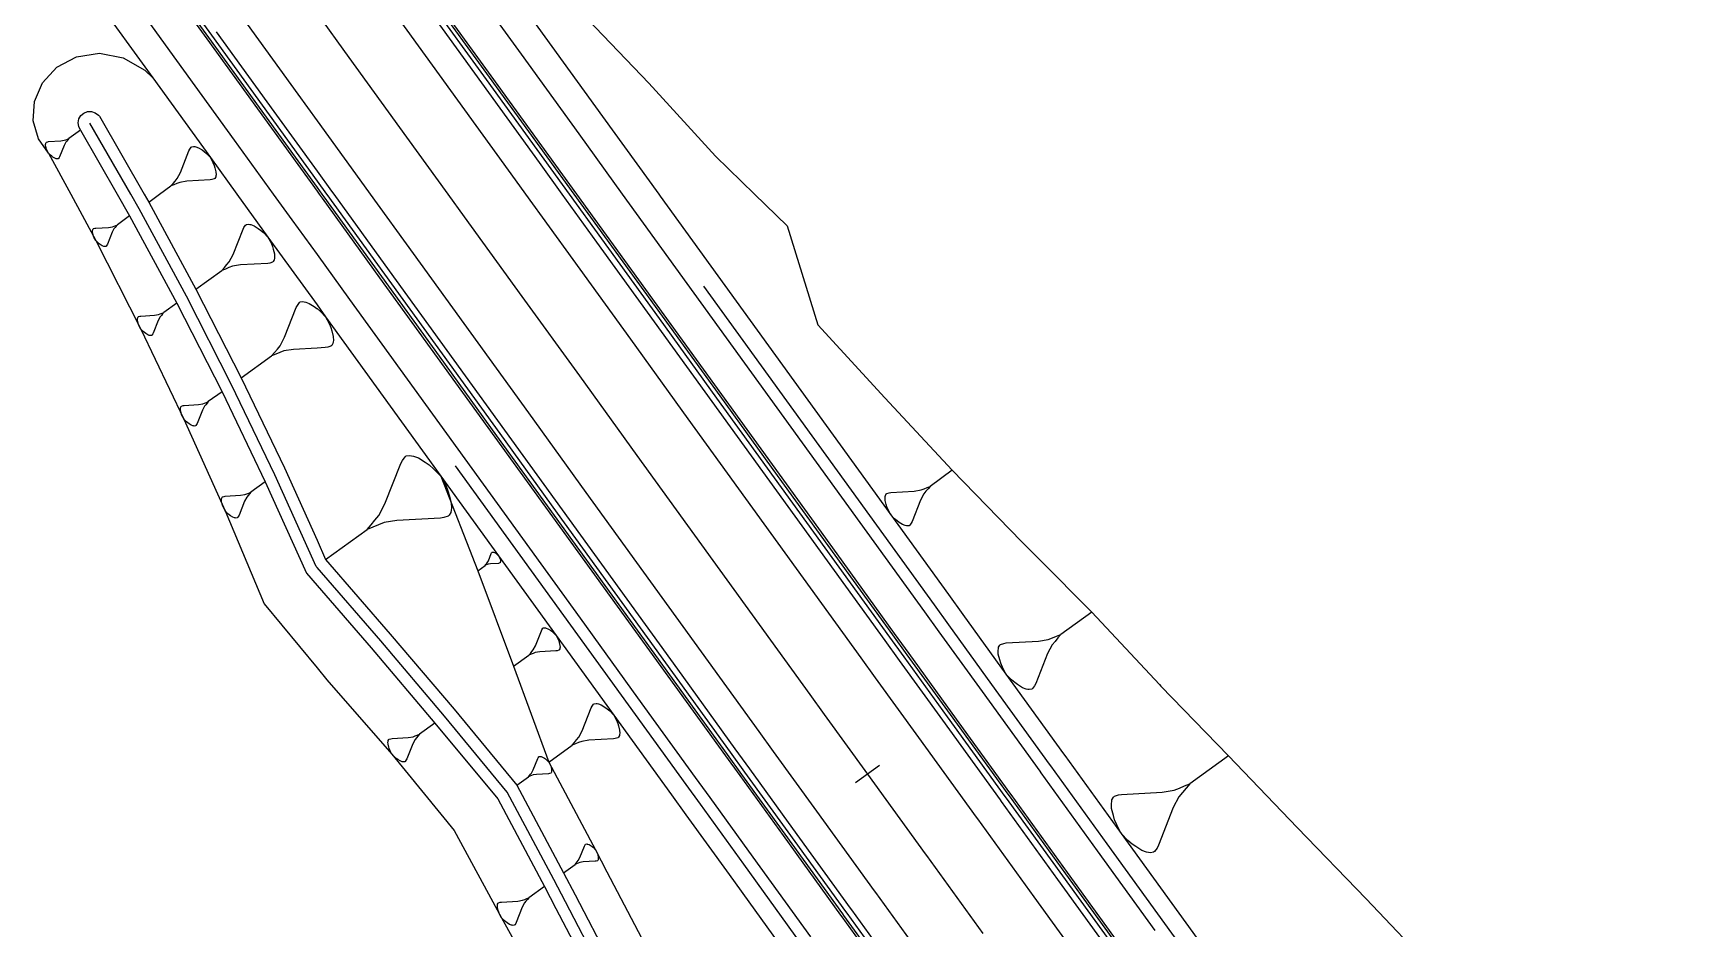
# Model space of a CAD drawing. Extents: x 386702 to 386902, y 803476 to 803737.
# Drawn here: x 386785.6 to 386870.2, y 803562.6 to 803608.2 of the extents above; entities that cross this region are included whole.
import ezdxf

# ---------------------------------------------------------------- set-up
doc = ezdxf.new("R2010")
doc.units = 0
doc.layers.get('0').update_dxf_attribs({"linetype": 'CONTINUOUS'})

msp = doc.modelspace()

# ---------------------------------------------------------------- linework, layer by layer
at = {"color": 7}
for p, q in [((386790.5261, 803600), (386788.4564, 803603.608)), ((386788.9426, 803603.9596), (386791.214, 803600)), ((386786.2008, 803602.5365), (386786.2054, 803602.5653)), ((386786.2036, 803602.4622), (386786.2008, 803602.5365)), ((386786.2054, 803602.5653), (386786.21, 803602.5941)), ((386786.21, 803602.5941), (386786.2314, 803602.635)), ((386786.2314, 803602.635), (386786.2481, 803602.6471)), ((386786.2481, 803602.6471), (386786.3103, 803602.6666)), ((386786.3103, 803602.6666), (386786.3558, 803602.6741)), ((386786.3558, 803602.6741), (386786.9668, 803602.7088)), ((386786.9668, 803602.7088), (386787.1488, 803602.7386)), ((386787.2213, 803602.6384), (386787.136, 803602.4749)), ((386787.1488, 803602.7386), (386787.2277, 803602.7703)), ((386787.276, 803602.7034), (386787.2213, 803602.6384)), ((386787.2277, 803602.7703), (386787.3066, 803602.8019)), ((386787.3308, 803602.7685), (386787.276, 803602.7034)), ((386787.3066, 803602.8019), (386787.3855, 803602.8335)), ((386787.3855, 803602.8335), (386787.3308, 803602.7685)), ((386787.9703, 803603.2564), (386787.3855, 803602.8335)), ((386786.2306, 803602.3545), (386786.2036, 803602.4622)), ((386786.2502, 803602.2923), (386786.2306, 803602.3545)), ((386786.2818, 803602.2134), (386786.2502, 803602.2923)), ((386786.3497, 803602.0844), (386786.2818, 803602.2134)), ((386786.3497, 803602.0844), (386787.4755, 803600)), ((386786.451, 803601.9795), (386786.3497, 803602.0844)), ((386786.516, 803601.9248), (386786.451, 803601.9795)), ((386786.569, 803601.8867), (386786.516, 803601.9248)), ((386786.6628, 803601.8274), (386786.569, 803601.8867)), ((386786.7324, 803601.8014), (386786.6628, 803601.8274)), ((386786.7612, 803601.7968), (386786.7324, 803601.8014)), ((386786.79, 803601.7922), (386786.7612, 803601.7968)), ((386786.8355, 803601.7996), (386786.79, 803601.7922)), ((386786.8522, 803601.8117), (386786.8355, 803601.7996)), ((386786.8903, 803601.8647), (386786.8522, 803601.8117)), ((386786.9116, 803601.9055), (386786.8903, 803601.8647)), ((386787.136, 803602.4749), (386786.9116, 803601.9055)), ((386793.0575, 803601.1094), (386793.4913, 803602.2104)), ((386793.4913, 803602.2104), (386793.5326, 803602.2894)), ((386793.5326, 803602.2894), (386793.6061, 803602.3918)), ((386793.6061, 803602.3918), (386793.6384, 803602.4151)), ((386793.6384, 803602.4151), (386793.7264, 803602.4296)), ((386793.7264, 803602.4296), (386793.7821, 803602.4206)), ((386793.7821, 803602.4206), (386793.8377, 803602.4117)), ((386793.8377, 803602.4117), (386793.9724, 803602.3615)), ((386793.9724, 803602.3615), (386794.1538, 803602.2467)), ((386794.1538, 803602.2467), (386794.2562, 803602.1732)), ((386794.2562, 803602.1732), (386794.382, 803602.0673)), ((386794.382, 803602.0673), (386794.5778, 803601.8645)), ((386794.5778, 803601.8645), (386794.7091, 803601.6151)), ((386792.8926, 803600.7933), (386793.0575, 803601.1094)), ((386794.7091, 803601.6151), (386794.7702, 803601.4625)), ((386794.7702, 803601.4625), (386794.808, 803601.3422)), ((386794.8478, 803600.879), (386794.8065, 803600.8)), ((386794.808, 803601.3422), (386794.8602, 803601.134)), ((386794.8567, 803600.9347), (386794.8478, 803600.879)), ((386794.8657, 803600.9903), (386794.8567, 803600.9347)), ((386794.8602, 803601.134), (386794.8657, 803600.9903)), ((386791.4444, 803599.5984), (386791.9997, 803600)), ((386791.9997, 803600), (386792.575, 803600.4161)), ((386792.575, 803600.4161), (386792.6809, 803600.5418)), ((386792.7276, 803600.4772), (386792.575, 803600.4161)), ((386792.6809, 803600.5418), (386792.7867, 803600.6676)), ((386792.8802, 803600.5384), (386792.7276, 803600.4772)), ((386792.7867, 803600.6676), (386792.8926, 803600.7933)), ((386793.0327, 803600.5995), (386792.8802, 803600.5384)), ((386793.3846, 803600.6572), (386793.0327, 803600.5995)), ((386794.566, 803600.7244), (386793.3846, 803600.6572)), ((386794.654, 803600.7388), (386794.566, 803600.7244)), ((386794.7742, 803600.7766), (386794.654, 803600.7388)), ((386794.8065, 803600.8), (386794.7742, 803600.7766)), ((386800, 803600.3397), (386800.2457, 803600)), ((386800, 803600.152), (386800.1099, 803600)), ((386788.6381, 803598.2463), (386788.7044, 803598.2671)), ((386788.7044, 803598.2671), (386788.7528, 803598.275)), ((386788.7528, 803598.275), (386789.4035, 803598.312)), ((386789.4035, 803598.312), (386789.5973, 803598.3438)), ((386789.5973, 803598.3438), (386789.6813, 803598.3775)), ((386789.7328, 803598.3063), (386789.6745, 803598.2371)), ((386789.6813, 803598.3775), (386789.7653, 803598.4111)), ((386789.7911, 803598.3756), (386789.7328, 803598.3063)), ((386789.7653, 803598.4111), (386789.8494, 803598.4448)), ((386789.8494, 803598.4448), (386789.7911, 803598.3756)), ((386790.472, 803598.8952), (386789.8494, 803598.4448)), ((386796.2378, 803598.2173), (386796.286, 803598.3097)), ((386796.286, 803598.3097), (386796.372, 803598.4294)), ((386796.372, 803598.4294), (386796.4097, 803598.4567)), ((386796.4097, 803598.4567), (386796.5126, 803598.4736)), ((386796.5126, 803598.4736), (386796.5777, 803598.4631)), ((386796.5777, 803598.4631), (386796.6427, 803598.4527)), ((386796.6427, 803598.4527), (386796.8002, 803598.394)), ((386796.8002, 803598.394), (386797.0123, 803598.2598)), ((386788.5878, 803598.1286), (386788.5927, 803598.1592)), ((386788.5908, 803598.0495), (386788.5878, 803598.1286)), ((386788.6196, 803597.9348), (386788.5908, 803598.0495)), ((386788.5927, 803598.1592), (386788.5976, 803598.1899)), ((386788.5976, 803598.1899), (386788.6203, 803598.2334)), ((386788.6404, 803597.8685), (386788.6196, 803597.9348)), ((386788.6203, 803598.2334), (386788.6381, 803598.2463)), ((386788.674, 803597.7845), (386788.6404, 803597.8685)), ((386788.7463, 803597.6471), (386788.674, 803597.7845)), ((386788.8542, 803597.5354), (386788.7463, 803597.6471)), ((386788.9234, 803597.4771), (386788.8542, 803597.5354)), ((386788.9798, 803597.4366), (386788.9234, 803597.4771)), ((386789.0797, 803597.3734), (386788.9798, 803597.4366)), ((386789.3447, 803597.4566), (386789.322, 803597.4131)), ((386789.5836, 803598.063), (386789.3447, 803597.4566)), ((386789.6745, 803598.2371), (386789.5836, 803598.063)), ((386795.7307, 803596.9303), (386796.2378, 803598.2173)), ((386797.0123, 803598.2598), (386797.132, 803598.1738)), ((386797.132, 803598.1738), (386797.279, 803598.0501)), ((386797.279, 803598.0501), (386797.5079, 803597.8131)), ((386797.5079, 803597.8131), (386797.6613, 803597.5214)), ((386797.6613, 803597.5214), (386797.7328, 803597.343)), ((386789.1539, 803597.3458), (386789.0797, 803597.3734)), ((386789.1846, 803597.3408), (386789.1539, 803597.3458)), ((386789.2152, 803597.3359), (386789.1846, 803597.3408)), ((386789.2637, 803597.3439), (386789.2152, 803597.3359)), ((386789.2815, 803597.3567), (386789.2637, 803597.3439)), ((386789.322, 803597.4131), (386789.2815, 803597.3567)), ((386795.5378, 803596.5608), (386795.7307, 803596.9303)), ((386797.7328, 803597.343), (386797.777, 803597.2024)), ((386797.8235, 803596.6609), (386797.7753, 803596.5685)), ((386797.777, 803597.2024), (386797.838, 803596.959)), ((386797.834, 803596.726), (386797.8235, 803596.6609)), ((386797.8444, 803596.7911), (386797.834, 803596.726)), ((386797.838, 803596.959), (386797.8444, 803596.7911)), ((386793.8449, 803595.1639), (386795.1666, 803596.1198)), ((386795.1666, 803596.1198), (386795.2903, 803596.2668)), ((386795.345, 803596.1912), (386795.1666, 803596.1198)), ((386795.2903, 803596.2668), (386795.4141, 803596.4138)), ((386795.5233, 803596.2627), (386795.345, 803596.1912)), ((386795.4141, 803596.4138), (386795.5378, 803596.5608)), ((386795.7017, 803596.3342), (386795.5233, 803596.2627)), ((386796.113, 803596.4016), (386795.7017, 803596.3342)), ((386797.4941, 803596.4802), (386796.113, 803596.4016)), ((386797.5969, 803596.4971), (386797.4941, 803596.4802)), ((386797.7375, 803596.5412), (386797.5969, 803596.4971)), ((386797.7753, 803596.5685), (386797.7375, 803596.5412)), ((386792.8725, 803594.4606), (386792.2119, 803593.9829)), ((386798.3547, 803592.7268), (386798.9491, 803594.2355)), ((386798.9491, 803594.2355), (386799.0056, 803594.3438)), ((386799.0056, 803594.3438), (386799.1064, 803594.4841)), ((386799.1064, 803594.4841), (386799.1507, 803594.5161)), ((386799.1507, 803594.5161), (386799.2713, 803594.5359)), ((386799.2713, 803594.5359), (386799.3475, 803594.5236)), ((386799.3475, 803594.5236), (386799.4238, 803594.5114)), ((386799.4238, 803594.5114), (386799.6084, 803594.4426)), ((386799.6084, 803594.4426), (386799.857, 803594.2853)), ((386799.857, 803594.2853), (386799.9973, 803594.1845)), ((386799.9973, 803594.1845), (386800, 803594.1822)), ((386800, 803594.1822), (386800.1697, 803594.0394)), ((386800.1697, 803594.0394), (386800.438, 803593.7616)), ((386790.8735, 803593.6473), (386790.8787, 803593.6799)), ((386790.8767, 803593.5634), (386790.8735, 803593.6473)), ((386790.9072, 803593.4417), (386790.8767, 803593.5634)), ((386790.8787, 803593.6799), (386790.8839, 803593.7124)), ((386790.8839, 803593.7124), (386790.908, 803593.7586)), ((386790.9293, 803593.3715), (386790.9072, 803593.4417)), ((386790.908, 803593.7586), (386790.9269, 803593.7722)), ((386790.9269, 803593.7722), (386790.9972, 803593.7943)), ((386790.965, 803593.2823), (386790.9293, 803593.3715)), ((386791.0417, 803593.1366), (386790.965, 803593.2823)), ((386790.9972, 803593.7943), (386791.0486, 803593.8027)), ((386791.0486, 803593.8027), (386791.7389, 803593.842)), ((386791.93, 803593.5777), (386791.6765, 803592.9345)), ((386791.7389, 803593.842), (386791.9445, 803593.8757)), ((386792.0264, 803593.7625), (386791.93, 803593.5777)), ((386791.9445, 803593.8757), (386792.0336, 803593.9114)), ((386792.0882, 803593.8359), (386792.0264, 803593.7625)), ((386792.0336, 803593.9114), (386792.1228, 803593.9472)), ((386792.1501, 803593.9094), (386792.0882, 803593.8359)), ((386792.1228, 803593.9472), (386792.2119, 803593.9829)), ((386792.2119, 803593.9829), (386792.1501, 803593.9094)), ((386800.438, 803593.7616), (386800.6179, 803593.4197)), ((386800.6179, 803593.4197), (386800.7017, 803593.2106)), ((386800.7017, 803593.2106), (386800.7534, 803593.0458)), ((386791.1561, 803593.0181), (386791.0417, 803593.1366)), ((386791.2296, 803592.9562), (386791.1561, 803593.0181)), ((386791.2894, 803592.9133), (386791.2296, 803592.9562)), ((386791.3954, 803592.8462), (386791.2894, 803592.9133)), ((386791.4741, 803592.8169), (386791.3954, 803592.8462)), ((386791.5066, 803592.8116), (386791.4741, 803592.8169)), ((386791.5392, 803592.8064), (386791.5066, 803592.8116)), ((386791.5906, 803592.8148), (386791.5392, 803592.8064)), ((386791.6094, 803592.8285), (386791.5906, 803592.8148)), ((386791.6524, 803592.8883), (386791.6094, 803592.8285)), ((386791.6765, 803592.9345), (386791.6524, 803592.8883)), ((386798.1286, 803592.2936), (386798.3547, 803592.7268)), ((386800.808, 803592.411), (386800.7515, 803592.3027)), ((386800.7534, 803593.0458), (386800.825, 803592.7604)), ((386800.8202, 803592.4873), (386800.808, 803592.411)), ((386800.8325, 803592.5636), (386800.8202, 803592.4873)), ((386800.825, 803592.7604), (386800.8325, 803592.5636)), ((386796.1441, 803590.6561), (386797.6934, 803591.7766)), ((386797.6934, 803591.7766), (386797.8385, 803591.949)), ((386797.9025, 803591.8604), (386797.6934, 803591.7766)), ((386797.8385, 803591.949), (386797.9835, 803592.1213)), ((386798.1116, 803591.9442), (386797.9025, 803591.8604)), ((386797.9835, 803592.1213), (386798.1286, 803592.2936)), ((386798.3207, 803592.028), (386798.1116, 803591.9442)), ((386798.8029, 803592.1071), (386798.3207, 803592.028)), ((386800, 803592.1752), (386798.8029, 803592.1071)), ((386800.4218, 803592.1992), (386800, 803592.1752)), ((386800.5424, 803592.2189), (386800.4218, 803592.1992)), ((386800.7072, 803592.2707), (386800.5424, 803592.2189)), ((386800.7515, 803592.3027), (386800.7072, 803592.2707)), ((386795.1717, 803589.9529), (386794.4732, 803589.4477)), ((386793.0579, 803589.0929), (386793.0634, 803589.1273)), ((386793.0613, 803589.0041), (386793.0579, 803589.0929)), ((386793.0935, 803588.8755), (386793.0613, 803589.0041)), ((386793.0634, 803589.1273), (386793.0689, 803589.1617)), ((386793.0689, 803589.1617), (386793.0944, 803589.2105)), ((386793.0944, 803589.2105), (386793.1144, 803589.2249)), ((386793.1144, 803589.2249), (386793.1887, 803589.2483)), ((386793.1887, 803589.2483), (386793.2431, 803589.2572)), ((386793.2431, 803589.2572), (386793.973, 803589.2987)), ((386794.175, 803589.0193), (386793.907, 803588.3391)), ((386793.973, 803589.2987), (386794.1904, 803589.3343)), ((386794.277, 803589.2146), (386794.175, 803589.0193)), ((386794.1904, 803589.3343), (386794.2846, 803589.3721)), ((386794.3424, 803589.2923), (386794.277, 803589.2146)), ((386794.2846, 803589.3721), (386794.3789, 803589.4099)), ((386794.4078, 803589.37), (386794.3424, 803589.2923)), ((386794.3789, 803589.4099), (386794.4732, 803589.4477)), ((386794.4732, 803589.4477), (386794.4078, 803589.37)), ((386793.1169, 803588.8012), (386793.0935, 803588.8755)), ((386793.1547, 803588.7069), (386793.1169, 803588.8012)), ((386793.2357, 803588.5528), (386793.1547, 803588.7069)), ((386793.3567, 803588.4275), (386793.2357, 803588.5528)), ((386793.4344, 803588.3621), (386793.3567, 803588.4275)), ((386793.4977, 803588.3166), (386793.4344, 803588.3621)), ((386793.6098, 803588.2457), (386793.4977, 803588.3166)), ((386793.693, 803588.2147), (386793.6098, 803588.2457)), ((386793.7274, 803588.2092), (386793.693, 803588.2147)), ((386793.7618, 803588.2037), (386793.7274, 803588.2092)), ((386793.8161, 803588.2126), (386793.7618, 803588.2037)), ((386793.8361, 803588.227), (386793.8161, 803588.2126)), ((386793.8815, 803588.2903), (386793.8361, 803588.227)), ((386793.907, 803588.3391), (386793.8815, 803588.2903)), ((386804.2664, 803586.3053), (386804.3436, 803586.4531)), ((386804.3436, 803586.4531), (386804.4811, 803586.6446)), ((386804.4811, 803586.6446), (386804.5415, 803586.6883)), ((386804.5415, 803586.6883), (386804.706, 803586.7152)), ((386804.706, 803586.7152), (386804.8101, 803586.6985)), ((386804.8101, 803586.6985), (386804.9142, 803586.6818)), ((386804.9142, 803586.6818), (386805.1661, 803586.5879)), ((386805.1661, 803586.5879), (386805.5054, 803586.3733)), ((386803.4552, 803584.2465), (386804.2664, 803586.3053)), ((386805.5054, 803586.3733), (386805.6968, 803586.2357)), ((386805.6968, 803586.2357), (386805.932, 803586.0378)), ((386805.932, 803586.0378), (386806.2982, 803585.6586)), ((386806.2982, 803585.6586), (386806.5436, 803585.1921)), ((386832.3035, 803585.9543), (386831.1734, 803585.137)), ((386796.335, 803584.7197), (386796.4344, 803584.7596)), ((386796.4344, 803584.7596), (386796.5338, 803584.7994)), ((386796.5642, 803584.7573), (386796.4952, 803584.6754)), ((386796.5338, 803584.7994), (386796.6331, 803584.8392)), ((386796.6331, 803584.8392), (386796.5642, 803584.7573)), ((386797.3696, 803585.3719), (386796.6331, 803584.8392)), ((386806.5436, 803585.1921), (386806.658, 803584.9067)), ((386806.658, 803584.9067), (386806.7286, 803584.6818)), ((386828.9016, 803584.6743), (386828.9429, 803584.7533)), ((386828.9429, 803584.7533), (386828.9752, 803584.7766)), ((386828.9752, 803584.7766), (386829.0954, 803584.8144)), ((386829.0954, 803584.8144), (386829.1833, 803584.8288)), ((386829.1833, 803584.8288), (386830.3642, 803584.896)), ((386830.3642, 803584.896), (386830.7159, 803584.9537)), ((386830.856, 803584.7599), (386830.6911, 803584.444)), ((386830.7159, 803584.9537), (386830.8684, 803585.0148)), ((386830.9618, 803584.8856), (386830.856, 803584.7599)), ((386830.8684, 803585.0148), (386831.0209, 803585.0759)), ((386831.0676, 803585.0113), (386830.9618, 803584.8856)), ((386831.0209, 803585.0759), (386831.1734, 803585.137)), ((386831.1734, 803585.137), (386831.0676, 803585.0113)), ((386795.141, 803584.4652), (386795.1469, 803584.5014)), ((386795.1446, 803584.3716), (386795.141, 803584.4652)), ((386795.1786, 803584.236), (386795.1446, 803584.3716)), ((386795.1469, 803584.5014), (386795.1527, 803584.5377)), ((386795.1527, 803584.5377), (386795.1795, 803584.5892)), ((386795.2032, 803584.1576), (386795.1786, 803584.236)), ((386795.1795, 803584.5892), (386795.2006, 803584.6044)), ((386795.2006, 803584.6044), (386795.2789, 803584.629)), ((386795.243, 803584.0582), (386795.2032, 803584.1576)), ((386795.3285, 803583.8957), (386795.243, 803584.0582)), ((386795.2789, 803584.629), (386795.3362, 803584.6384)), ((386795.4561, 803583.7636), (386795.3285, 803583.8957)), ((386795.3362, 803584.6384), (386796.1058, 803584.6822)), ((386796.3188, 803584.3876), (386796.0363, 803583.6705)), ((386796.1058, 803584.6822), (386796.335, 803584.7197)), ((386796.4263, 803584.5935), (386796.3188, 803584.3876)), ((386796.4952, 803584.6754), (386796.4263, 803584.5935)), ((386803.1467, 803583.6554), (386803.4552, 803584.2465)), ((386806.7286, 803584.6818), (386806.8263, 803584.2924)), ((386806.8198, 803583.9197), (386806.8031, 803583.8156)), ((386806.8365, 803584.0238), (386806.8198, 803583.9197)), ((386806.8263, 803584.2924), (386806.8365, 803584.0238)), ((386828.8838, 803584.563), (386828.8927, 803584.6187)), ((386828.8892, 803584.4194), (386828.8838, 803584.563)), ((386828.9414, 803584.2113), (386828.8892, 803584.4194)), ((386828.8927, 803584.6187), (386828.9016, 803584.6743)), ((386828.9792, 803584.0911), (386828.9414, 803584.2113)), ((386829.0403, 803583.9386), (386828.9792, 803584.0911)), ((386829.1715, 803583.6892), (386829.0403, 803583.9386)), ((386830.6911, 803584.444), (386830.2575, 803583.3435)), ((386795.538, 803583.6947), (386795.4561, 803583.7636)), ((386795.6047, 803583.6468), (386795.538, 803583.6947)), ((386795.7229, 803583.572), (386795.6047, 803583.6468)), ((386795.8106, 803583.5393), (386795.7229, 803583.572)), ((386795.8469, 803583.5335), (386795.8106, 803583.5393)), ((386795.8831, 803583.5277), (386795.8469, 803583.5335)), ((386795.9404, 803583.5371), (386795.8831, 803583.5277)), ((386795.9615, 803583.5523), (386795.9404, 803583.5371)), ((386796.0094, 803583.619), (386795.9615, 803583.5523)), ((386796.0363, 803583.6705), (386796.0094, 803583.619)), ((386802.5529, 803582.9499), (386802.7508, 803583.1851)), ((386802.8382, 803583.0643), (386802.5529, 803582.9499)), ((386802.7508, 803583.1851), (386802.9488, 803583.4202)), ((386803.1235, 803583.1786), (386802.8382, 803583.0643)), ((386802.9488, 803583.4202), (386803.1467, 803583.6554)), ((386803.4089, 803583.293), (386803.1235, 803583.1786)), ((386804.0669, 803583.4008), (386803.4089, 803583.293)), ((386806.2761, 803583.5265), (386804.0669, 803583.4008)), ((386806.4406, 803583.5535), (386806.2761, 803583.5265)), ((386806.6655, 803583.6241), (386806.4406, 803583.5535)), ((386806.7259, 803583.6678), (386806.6655, 803583.6241)), ((386806.8031, 803583.8156), (386806.7259, 803583.6678)), ((386829.3672, 803583.4865), (386829.1715, 803583.6892)), ((386829.4929, 803583.3807), (386829.3672, 803583.4865)), ((386829.5953, 803583.3072), (386829.4929, 803583.3807)), ((386829.7766, 803583.1925), (386829.5953, 803583.3072)), ((386829.9113, 803583.1423), (386829.7766, 803583.1925)), ((386829.9669, 803583.1334), (386829.9113, 803583.1423)), ((386830.0225, 803583.1244), (386829.9669, 803583.1334)), ((386830.1105, 803583.1388), (386830.0225, 803583.1244)), ((386830.1428, 803583.1622), (386830.1105, 803583.1388)), ((386830.2163, 803583.2645), (386830.1428, 803583.1622)), ((386830.2575, 803583.3435), (386830.2163, 803583.2645)), ((386800.4386, 803581.4208), (386802.5529, 803582.9499)), ((386808.6599, 803581.2458), (386808.7156, 803581.3524)), ((386808.7156, 803581.3524), (386808.8619, 803581.7238)), ((386808.8619, 803581.7238), (386808.8758, 803581.7504)), ((386808.8758, 803581.7504), (386808.9006, 803581.785)), ((386808.9006, 803581.785), (386808.9115, 803581.7928)), ((386808.9115, 803581.7928), (386808.9412, 803581.7977)), ((386808.9412, 803581.7977), (386808.9599, 803581.7947)), ((386808.9599, 803581.7947), (386808.9787, 803581.7917)), ((386808.9787, 803581.7917), (386809.0241, 803581.7747)), ((386809.0241, 803581.7747), (386809.0853, 803581.736)), ((386809.0853, 803581.736), (386809.1199, 803581.7112)), ((386809.1199, 803581.7112), (386809.1623, 803581.6755)), ((386809.1623, 803581.6755), (386809.2283, 803581.6071)), ((386809.2283, 803581.6071), (386809.2726, 803581.523)), ((386809.2726, 803581.523), (386809.2932, 803581.4715)), ((386809.2932, 803581.4715), (386809.306, 803581.4309)), ((386809.306, 803581.4309), (386809.3236, 803581.3607)), ((386809.3236, 803581.3607), (386809.3254, 803581.3123)), ((386808.1715, 803580.8428), (386808.5528, 803581.1186)), ((386808.5528, 803581.1186), (386808.5885, 803581.161)), ((386808.6043, 803581.1392), (386808.5528, 803581.1186)), ((386808.5885, 803581.161), (386808.6242, 803581.2034)), ((386808.6557, 803581.1598), (386808.6043, 803581.1392)), ((386808.6242, 803581.2034), (386808.6599, 803581.2458)), ((386808.7072, 803581.1804), (386808.6557, 803581.1598)), ((386808.8259, 803581.1999), (386808.7072, 803581.1804)), ((386809.2243, 803581.2226), (386808.8259, 803581.1999)), ((386809.254, 803581.2274), (386809.2243, 803581.2226)), ((386809.2946, 803581.2402), (386809.254, 803581.2274)), ((386809.3055, 803581.2481), (386809.2946, 803581.2402)), ((386809.3194, 803581.2747), (386809.3055, 803581.2481)), ((386809.3224, 803581.2935), (386809.3194, 803581.2747)), ((386809.3254, 803581.3123), (386809.3224, 803581.2935)), ((386839.3944, 803578.7414), (386837.8202, 803577.6029)), ((386811.111, 803577.0354), (386811.4099, 803577.7939)), ((386811.4099, 803577.7939), (386811.4383, 803577.8483)), ((386811.4383, 803577.8483), (386811.489, 803577.9189)), ((386811.489, 803577.9189), (386811.5112, 803577.935)), ((386811.5112, 803577.935), (386811.5718, 803577.9449)), ((386811.5718, 803577.9449), (386811.6102, 803577.9388)), ((386811.6102, 803577.9388), (386811.6485, 803577.9326)), ((386811.6485, 803577.9326), (386811.7413, 803577.898)), ((386811.7413, 803577.898), (386811.8663, 803577.8189)), ((386811.8663, 803577.8189), (386811.9369, 803577.7683)), ((386811.9369, 803577.7683), (386812.0235, 803577.6953)), ((386812.0235, 803577.6953), (386812.1584, 803577.5556)), ((386812.1584, 803577.5556), (386812.2488, 803577.3838)), ((386812.2488, 803577.3838), (386812.291, 803577.2786)), ((386812.291, 803577.2786), (386812.317, 803577.1958)), ((386812.317, 803577.1958), (386812.353, 803577.0523)), ((386834.7582, 803577.101), (386834.9257, 803577.1536)), ((386834.9257, 803577.1536), (386835.0481, 803577.1737)), ((386835.0481, 803577.1737), (386836.693, 803577.2672)), ((386836.693, 803577.2672), (386837.1829, 803577.3475)), ((386837.1829, 803577.3475), (386837.3953, 803577.4327)), ((386837.5255, 803577.2528), (386837.3781, 803577.0777)), ((386837.3953, 803577.4327), (386837.6078, 803577.5178)), ((386837.6728, 803577.4279), (386837.5255, 803577.2528)), ((386837.6078, 803577.5178), (386837.8202, 803577.6029)), ((386837.8202, 803577.6029), (386837.6728, 803577.4279)), ((386809.9996, 803575.9944), (386810.7786, 803576.5577)), ((386810.7786, 803576.5577), (386810.8515, 803576.6444)), ((386810.8837, 803576.5998), (386810.7786, 803576.5577)), ((386810.8515, 803576.6444), (386810.9244, 803576.731)), ((386810.9888, 803576.642), (386810.8837, 803576.5998)), ((386810.9244, 803576.731), (386810.9974, 803576.8176)), ((386811.0939, 803576.6841), (386810.9888, 803576.642)), ((386810.9974, 803576.8176), (386811.111, 803577.0354)), ((386811.3364, 803576.7238), (386811.0939, 803576.6841)), ((386812.1503, 803576.7701), (386811.3364, 803576.7238)), ((386812.2109, 803576.7801), (386812.1503, 803576.7701)), ((386812.2938, 803576.8061), (386812.2109, 803576.7801)), ((386812.316, 803576.8222), (386812.2938, 803576.8061)), ((386812.3444, 803576.8767), (386812.316, 803576.8222)), ((386812.3506, 803576.915), (386812.3444, 803576.8767)), ((386812.3567, 803576.9534), (386812.3506, 803576.915)), ((386812.353, 803577.0523), (386812.3567, 803576.9534)), ((386834.6309, 803576.8034), (386834.6434, 803576.8809)), ((386834.6385, 803576.6034), (386834.6309, 803576.8034)), ((386834.7112, 803576.3135), (386834.6385, 803576.6034)), ((386834.6434, 803576.8809), (386834.6558, 803576.9584)), ((386834.6558, 803576.9584), (386834.7132, 803577.0684)), ((386834.7638, 803576.146), (386834.7112, 803576.3135)), ((386834.7132, 803577.0684), (386834.7582, 803577.101)), ((386837.1484, 803576.6376), (386836.5444, 803575.1047)), ((386837.3781, 803577.0777), (386837.1484, 803576.6376)), ((386800, 803575.9061), (386800.5017, 803575.2959)), ((386834.849, 803575.9336), (386834.7638, 803576.146)), ((386835.0317, 803575.5862), (386834.849, 803575.9336)), ((386835.3044, 803575.3039), (386835.0317, 803575.5862)), ((386835.4794, 803575.1565), (386835.3044, 803575.3039)), ((386835.622, 803575.0541), (386835.4794, 803575.1565)), ((386835.8746, 803574.8943), (386835.622, 803575.0541)), ((386836.0621, 803574.8244), (386835.8746, 803574.8943)), ((386836.1396, 803574.812), (386836.0621, 803574.8244)), ((386836.2171, 803574.7995), (386836.1396, 803574.812)), ((386836.3396, 803574.8196), (386836.2171, 803574.7995)), ((386836.3846, 803574.8522), (386836.3396, 803574.8196)), ((386836.487, 803574.9947), (386836.3846, 803574.8522)), ((386836.5444, 803575.1047), (386836.487, 803574.9947)), ((386813.4844, 803572.7074), (386813.9421, 803573.8691)), ((386813.9421, 803573.8691), (386813.9856, 803573.9524)), ((386813.9856, 803573.9524), (386814.0632, 803574.0605)), ((386814.0632, 803574.0605), (386814.0973, 803574.0851)), ((386814.0973, 803574.0851), (386814.1901, 803574.1004)), ((386814.1901, 803574.1004), (386814.2489, 803574.0909)), ((386814.2489, 803574.0909), (386814.3076, 803574.0815)), ((386814.3076, 803574.0815), (386814.4497, 803574.0285)), ((386814.4497, 803574.0285), (386814.6412, 803573.9074)), ((386814.6412, 803573.9074), (386814.7492, 803573.8298)), ((386814.7492, 803573.8298), (386814.8819, 803573.7181)), ((386805.9941, 803573.0975), (386805.2056, 803572.5272)), ((386814.8819, 803573.7181), (386815.0885, 803573.5042)), ((386815.0885, 803573.5042), (386815.227, 803573.2409)), ((386815.227, 803573.2409), (386815.2915, 803573.0799)), ((386815.2915, 803573.0799), (386815.3314, 803572.953)), ((386815.3314, 803572.953), (386815.3865, 803572.7333)), ((386803.6081, 803572.1268), (386803.6144, 803572.1656)), ((386803.6119, 803572.0266), (386803.6081, 803572.1268)), ((386803.6484, 803571.8814), (386803.6119, 803572.0266)), ((386803.6144, 803572.1656), (386803.6206, 803572.2044)), ((386803.6206, 803572.2044), (386803.6494, 803572.2595)), ((386803.6494, 803572.2595), (386803.6719, 803572.2758)), ((386803.6719, 803572.2758), (386803.7558, 803572.3022)), ((386803.7558, 803572.3022), (386803.8171, 803572.3122)), ((386803.8171, 803572.3122), (386804.641, 803572.3591)), ((386804.8691, 803572.0437), (386804.5666, 803571.2759)), ((386804.641, 803572.3591), (386804.8864, 803572.3993)), ((386804.9841, 803572.2641), (386804.8691, 803572.0437)), ((386804.8864, 803572.3993), (386804.9928, 803572.442)), ((386805.058, 803572.3518), (386804.9841, 803572.2641)), ((386804.9928, 803572.442), (386805.0992, 803572.4846)), ((386805.1318, 803572.4395), (386805.058, 803572.3518)), ((386805.0992, 803572.4846), (386805.2056, 803572.5272)), ((386805.2056, 803572.5272), (386805.1318, 803572.4395)), ((386812.9752, 803571.9758), (386813.0869, 803572.1085)), ((386813.1362, 803572.0403), (386812.9752, 803571.9758)), ((386813.0869, 803572.1085), (386813.1986, 803572.2412)), ((386813.2972, 803572.1048), (386813.1362, 803572.0403)), ((386813.1986, 803572.2412), (386813.3103, 803572.3739)), ((386813.4582, 803572.1694), (386813.2972, 803572.1048)), ((386813.3103, 803572.3739), (386813.4844, 803572.7074)), ((386813.8295, 803572.2302), (386813.4582, 803572.1694)), ((386815.0761, 803572.3011), (386813.8295, 803572.2302)), ((386815.1689, 803572.3163), (386815.0761, 803572.3011)), ((386815.2958, 803572.3562), (386815.1689, 803572.3163)), ((386815.3299, 803572.3809), (386815.2958, 803572.3562)), ((386815.3734, 803572.4643), (386815.3299, 803572.3809)), ((386815.3828, 803572.523), (386815.3734, 803572.4643)), ((386815.3923, 803572.5817), (386815.3828, 803572.523)), ((386815.3865, 803572.7333), (386815.3923, 803572.5817)), ((386803.6747, 803571.7975), (386803.6484, 803571.8814)), ((386803.7173, 803571.6911), (386803.6747, 803571.7975)), ((386803.8089, 803571.5171), (386803.7173, 803571.6911)), ((386803.9454, 803571.3757), (386803.8089, 803571.5171)), ((386804.0331, 803571.3019), (386803.9454, 803571.3757)), ((386804.1045, 803571.2506), (386804.0331, 803571.3019)), ((386804.2311, 803571.1705), (386804.1045, 803571.2506)), ((386804.5378, 803571.2208), (386804.4865, 803571.1494)), ((386804.5666, 803571.2759), (386804.5378, 803571.2208)), ((386810.996, 803570.7225), (386811.2203, 803571.2919)), ((386811.2203, 803571.2919), (386811.2417, 803571.3327)), ((386811.2417, 803571.3327), (386811.2797, 803571.3857)), ((386811.2797, 803571.3857), (386811.2964, 803571.3978)), ((386811.2964, 803571.3978), (386811.3419, 803571.4052)), ((386811.3419, 803571.4052), (386811.3707, 803571.4006)), ((386811.3707, 803571.4006), (386811.3995, 803571.396)), ((386811.3995, 803571.396), (386811.4691, 803571.37)), ((386811.4691, 803571.37), (386811.563, 803571.3107)), ((386811.563, 803571.3107), (386811.6159, 803571.2726)), ((386811.6159, 803571.2726), (386811.681, 803571.2179)), ((386811.681, 803571.2179), (386811.7823, 803571.113)), ((386811.7823, 803571.113), (386812.9752, 803571.9758)), ((386846.3461, 803571.4279), (386844.3781, 803570.0045)), ((386804.325, 803571.1355), (386804.2311, 803571.1705)), ((386804.3638, 803571.1293), (386804.325, 803571.1355)), ((386804.4026, 803571.1231), (386804.3638, 803571.1293)), ((386804.464, 803571.1331), (386804.4026, 803571.1231)), ((386804.4865, 803571.1494), (386804.464, 803571.1331)), ((386810.1617, 803569.941), (386810.7464, 803570.3639)), ((386810.7464, 803570.3639), (386810.8012, 803570.4289)), ((386810.8253, 803570.3955), (386810.7464, 803570.3639)), ((386810.8012, 803570.4289), (386810.8559, 803570.4939)), ((386810.9042, 803570.4271), (386810.8253, 803570.3955)), ((386810.8559, 803570.4939), (386810.9107, 803570.559)), ((386810.9831, 803570.4587), (386810.9042, 803570.4271)), ((386810.9107, 803570.559), (386810.996, 803570.7225)), ((386811.1651, 803570.4886), (386810.9831, 803570.4587)), ((386811.7761, 803570.5233), (386811.1651, 803570.4886)), ((386811.8216, 803570.5308), (386811.7761, 803570.5233)), ((386811.7823, 803571.113), (386811.8501, 803570.984)), ((386811.8838, 803570.5503), (386811.8216, 803570.5308)), ((386811.8501, 803570.984), (386811.8818, 803570.9051)), ((386811.8818, 803570.9051), (386811.9013, 803570.8429)), ((386811.9006, 803570.5624), (386811.8838, 803570.5503)), ((386811.9219, 803570.6033), (386811.9006, 803570.5624)), ((386811.9013, 803570.8429), (386811.9283, 803570.7352)), ((386811.9265, 803570.6321), (386811.9219, 803570.6033)), ((386811.9311, 803570.6609), (386811.9265, 803570.6321)), ((386811.9283, 803570.7352), (386811.9311, 803570.6609)), ((386840.9125, 803569.4679), (386842.9689, 803569.5848)), ((386842.9689, 803569.5848), (386843.5813, 803569.6852)), ((386843.5813, 803569.6852), (386843.8469, 803569.7917)), ((386844.0096, 803569.5668), (386843.8253, 803569.3479)), ((386843.8469, 803569.7917), (386844.1125, 803569.8981)), ((386844.1938, 803569.7857), (386844.0096, 803569.5668)), ((386844.1125, 803569.8981), (386844.3781, 803570.0045)), ((386844.3781, 803570.0045), (386844.1938, 803569.7857)), ((386840.3908, 803569.005), (386840.4064, 803569.1019)), ((386840.4004, 803568.7549), (386840.3908, 803569.005)), ((386840.4913, 803568.3925), (386840.4004, 803568.7549)), ((386840.4064, 803569.1019), (386840.422, 803569.1988)), ((386840.422, 803569.1988), (386840.4938, 803569.3363)), ((386840.4938, 803569.3363), (386840.55, 803569.377)), ((386840.55, 803569.377), (386840.7593, 803569.4428)), ((386840.7593, 803569.4428), (386840.9125, 803569.4679)), ((386843.5382, 803568.7976), (386842.7831, 803566.8813)), ((386843.8253, 803569.3479), (386843.5382, 803568.7976)), ((386840.557, 803568.1831), (386840.4913, 803568.3925)), ((386840.6635, 803567.9175), (386840.557, 803568.1831)), ((386840.8919, 803567.4833), (386840.6635, 803567.9175)), ((386813.6691, 803566.9431), (386813.7146, 803566.9506)), ((386813.7146, 803566.9506), (386813.7434, 803566.946)), ((386841.2328, 803567.1303), (386840.8919, 803567.4833)), ((386841.4517, 803566.9461), (386841.2328, 803567.1303)), ((386813.2286, 803566.0393), (386813.2833, 803566.1044)), ((386813.2833, 803566.1044), (386813.3686, 803566.2678)), ((386813.3686, 803566.2678), (386813.593, 803566.8372)), ((386813.593, 803566.8372), (386813.6143, 803566.8781)), ((386813.6143, 803566.8781), (386813.6524, 803566.9311)), ((386813.6524, 803566.9311), (386813.6691, 803566.9431)), ((386813.7434, 803566.946), (386813.7721, 803566.9414)), ((386813.7721, 803566.9414), (386813.8418, 803566.9154)), ((386813.8418, 803566.9154), (386813.9356, 803566.856)), ((386813.9356, 803566.856), (386813.9886, 803566.818)), ((386813.9886, 803566.818), (386814.0536, 803566.7632)), ((386814.0536, 803566.7632), (386814.1549, 803566.6584)), ((386814.1549, 803566.6584), (386814.2228, 803566.5293)), ((386814.2228, 803566.5293), (386814.2544, 803566.4504)), ((386814.2544, 803566.4504), (386814.274, 803566.3882)), ((386814.2732, 803566.1078), (386814.2565, 803566.0957)), ((386814.2945, 803566.1487), (386814.2732, 803566.1078)), ((386814.274, 803566.3882), (386814.301, 803566.2805)), ((386814.2992, 803566.1775), (386814.2945, 803566.1487)), ((386814.3038, 803566.2062), (386814.2992, 803566.1775)), ((386814.301, 803566.2805), (386814.3038, 803566.2062)), ((386841.6299, 803566.8181), (386841.4517, 803566.9461)), ((386841.9457, 803566.6182), (386841.6299, 803566.8181)), ((386842.1801, 803566.5309), (386841.9457, 803566.6182)), ((386842.277, 803566.5153), (386842.1801, 803566.5309)), ((386842.3739, 803566.4998), (386842.277, 803566.5153)), ((386842.5271, 803566.5249), (386842.3739, 803566.4998)), ((386842.5833, 803566.5655), (386842.5271, 803566.5249)), ((386842.7113, 803566.7438), (386842.5833, 803566.5655)), ((386842.7831, 803566.8813), (386842.7113, 803566.7438)), ((386812.5343, 803565.4863), (386813.1191, 803565.9092)), ((386813.1191, 803565.9092), (386813.1738, 803565.9743)), ((386813.198, 803565.9409), (386813.1191, 803565.9092)), ((386813.1738, 803565.9743), (386813.2286, 803566.0393)), ((386813.2769, 803565.9725), (386813.198, 803565.9409)), ((386813.3558, 803566.0041), (386813.2769, 803565.9725)), ((386813.5378, 803566.0339), (386813.3558, 803566.0041)), ((386814.1488, 803566.0687), (386813.5378, 803566.0339)), ((386814.1943, 803566.0762), (386814.1488, 803566.0687)), ((386814.2565, 803566.0957), (386814.1943, 803566.0762)), ((386811.562, 803564.7831), (386810.7722, 803564.2119)), ((386809.1721, 803563.8108), (386809.1784, 803563.8497)), ((386809.176, 803563.7105), (386809.1721, 803563.8108)), ((386809.2124, 803563.565), (386809.176, 803563.7105)), ((386809.1784, 803563.8497), (386809.1846, 803563.8886)), ((386809.1846, 803563.8886), (386809.2134, 803563.9438)), ((386809.2388, 803563.481), (386809.2124, 803563.565)), ((386809.2134, 803563.9438), (386809.236, 803563.9601)), ((386809.236, 803563.9601), (386809.32, 803563.9865)), ((386809.32, 803563.9865), (386809.3815, 803563.9966)), ((386809.3815, 803563.9966), (386810.2067, 803564.0435)), ((386810.4351, 803563.7276), (386810.1321, 803562.9586)), ((386810.2067, 803564.0435), (386810.4525, 803564.0838)), ((386810.5504, 803563.9484), (386810.4351, 803563.7276)), ((386810.4525, 803564.0838), (386810.5591, 803564.1265)), ((386810.6243, 803564.0363), (386810.5504, 803563.9484)), ((386810.5591, 803564.1265), (386810.6656, 803564.1692)), ((386810.6983, 803564.1241), (386810.6243, 803564.0363)), ((386810.6656, 803564.1692), (386810.7722, 803564.2119)), ((386810.7722, 803564.2119), (386810.6983, 803564.1241)), ((386809.2815, 803563.3744), (386809.2388, 803563.481)), ((386809.3732, 803563.2002), (386809.2815, 803563.3744)), ((386809.51, 803563.0585), (386809.3732, 803563.2002)), ((386809.5978, 803562.9846), (386809.51, 803563.0585)), ((386809.6694, 803562.9332), (386809.5978, 803562.9846)), ((386809.7961, 803562.853), (386809.6694, 803562.9332)), ((386809.8902, 803562.818), (386809.7961, 803562.853)), ((386809.9291, 803562.8117), (386809.8902, 803562.818)), ((386809.9679, 803562.8055), (386809.9291, 803562.8117)), ((386810.0294, 803562.8155), (386809.9679, 803562.8055)), ((386810.052, 803562.8319), (386810.0294, 803562.8155)), ((386810.1033, 803562.9034), (386810.052, 803562.8319)), ((386810.1321, 803562.9586), (386810.1033, 803562.9034))]:
    msp.add_line(p, q, dxfattribs=at)
at = {"color": 1}
for p, q in [((386787.9703, 803603.2564), (386789.8383, 803600)), ((386800, 803600.6639), (386800.4802, 803600)), ((386800, 803600.152), (386800.1099, 803600))]:
    msp.add_line(p, q, dxfattribs=at)
at = {"color": 3}
msp.add_line((386828.5979, 803570.9332), (386827.3825, 803570.0542), dxfattribs=at)
at = {"color": 7, "linetype": 'CONTINUOUS'}
for points in [[(386800, 803623.3751), (386802.914, 803620.2346), (386806.2138, 803616.4505), (386809.8294, 803612.8948), (386813.3739, 803609.2876), (386816.8724, 803605.6472), (386820.264, 803601.9295), (386822.2526, 803600)], [(386800, 803623.0118), (386802.8006, 803620.1525), (386805.7307, 803616.1011), (386808.6608, 803612.0496), (386811.5909, 803607.9981), (386814.521, 803603.9466), (386817.3752, 803600)], [(386800, 803618.2401), (386800.0537, 803618.1659), (386802.9838, 803614.1144), (386805.9139, 803610.063), (386808.844, 803606.0115), (386811.7741, 803601.96), (386813.1916, 803600)], [(386800, 803618.0524), (386802.8946, 803614.05), (386805.8247, 803609.9985), (386808.7548, 803605.947), (386811.6849, 803601.8955), (386813.0558, 803600)], [(386800, 803614.6566), (386801.2821, 803612.8838), (386804.2122, 803608.8323), (386807.1423, 803604.7808), (386810.0725, 803600.7294), (386810.5999, 803600)], [(386791.4645, 803611.9541), (386794.3946, 803607.9026), (386797.3247, 803603.8511), (386800, 803600.152)], [(386791.5537, 803612.0186), (386794.4838, 803607.9671), (386797.4139, 803603.9156), (386800, 803600.3397)], [(386788.7176, 803609.9675), (386791.6477, 803605.916), (386794.5778, 803601.8645), (386795.9263, 803600)], [(386796.0962, 803609.1333), (386799.0264, 803605.0818), (386800, 803603.7355)], [(386800, 803609.1961), (386801.6193, 803606.9571), (386804.5494, 803602.9056), (386806.6508, 803600)], [(386800, 803603.7355), (386801.9565, 803601.0303), (386802.7016, 803600)], [(386787.4755, 803600), (386788.7463, 803597.6471), (386791.0417, 803593.1366), (386793.2357, 803588.5528), (386795.3285, 803583.8957), (386797.32, 803579.1654), (386800, 803575.9061)], [(386800, 803581.0143), (386799.9524, 803581.0692), (386797.8558, 803585.7235), (386795.6579, 803590.3045), (386793.3587, 803594.8123), (386790.9582, 803599.2468), (386790.5261, 803600)], [(386791.214, 803600), (386791.4444, 803599.5984), (386793.8449, 803595.1639), (386796.1441, 803590.6561), (386798.342, 803586.0751), (386800, 803582.3944)], [(386795.9263, 803600), (386797.5079, 803597.8131), (386800, 803594.3672)], [(386800.1099, 803600), (386800.2548, 803599.7997), (386803.1849, 803595.7482), (386806.115, 803591.6967), (386809.0451, 803587.6452), (386811.9752, 803583.5937), (386814.9053, 803579.5423), (386817.8354, 803575.4908), (386820.7655, 803571.4393), (386821.499, 803570.4252), (386823.6956, 803567.3878), (386826.6257, 803563.3363), (386826.6887, 803563.2493), (386829.5558, 803559.2848)], [(386800.2457, 803600), (386800.344, 803599.8641), (386803.2741, 803595.8126), (386806.2042, 803591.7612), (386809.1343, 803587.7097), (386812.0644, 803583.6582), (386814.9945, 803579.6067), (386817.9246, 803575.5552), (386820.8547, 803571.5038), (386821.5881, 803570.4896), (386823.7848, 803567.4523), (386826.7149, 803563.4008), (386826.7778, 803563.3138), (386829.645, 803559.3493)], [(386802.7016, 803600), (386804.8866, 803596.9788), (386807.8167, 803592.9273), (386810.7468, 803588.8759), (386813.6769, 803584.8244), (386816.607, 803580.7729), (386819.5371, 803576.7214), (386822.4672, 803572.6699), (386823.2006, 803571.6558), (386825.3973, 803568.6184), (386828.3274, 803564.567), (386828.3903, 803564.48), (386831.2575, 803560.5155)], [(386806.6508, 803600), (386807.4795, 803598.8541), (386810.4096, 803594.8026), (386813.3397, 803590.7511), (386816.2698, 803586.6996), (386819.1999, 803582.6482), (386822.13, 803578.5967), (386825.0601, 803574.5452), (386825.7935, 803573.5311), (386827.9902, 803570.4937), (386830.9203, 803566.4422), (386830.9832, 803566.3552), (386833.8504, 803562.3907)], [(386810.5999, 803600), (386813.0026, 803596.6779), (386815.9327, 803592.6264), (386818.8628, 803588.5749), (386821.7929, 803584.5234), (386824.723, 803580.4719), (386827.6531, 803576.4205), (386828.3865, 803575.4063), (386830.5832, 803572.369), (386833.5133, 803568.3175), (386833.5762, 803568.2305), (386836.4434, 803564.266), (386839.3735, 803560.2145)], [(386813.0558, 803600), (386814.615, 803597.8441), (386817.5451, 803593.7926), (386820.4752, 803589.7411), (386823.4053, 803585.6896), (386826.3354, 803581.6381), (386829.2655, 803577.5866), (386829.999, 803576.5725), (386832.1956, 803573.5352), (386835.1257, 803569.4837), (386835.1887, 803569.3967), (386838.0558, 803565.4322), (386840.986, 803561.3807)], [(386813.1916, 803600), (386814.7042, 803597.9085), (386817.6343, 803593.857), (386820.5644, 803589.8055), (386823.4945, 803585.7541), (386826.4246, 803581.7026), (386829.3547, 803577.6511), (386830.0881, 803576.637), (386832.2848, 803573.5996), (386835.2149, 803569.5481), (386835.2778, 803569.4611), (386838.145, 803565.4967), (386841.0751, 803561.4452)], [(386817.3752, 803600), (386817.4511, 803599.8951), (386820.3812, 803595.8436), (386823.3113, 803591.7922), (386826.2414, 803587.7407), (386829.1715, 803583.6892), (386832.1016, 803579.6377), (386832.835, 803578.6236), (386835.0317, 803575.5862), (386837.9618, 803571.5347), (386838.0247, 803571.4477), (386840.8919, 803567.4833), (386843.822, 803563.4318), (386846.7521, 803559.3803)], [(386822.2526, 803600), (386823.9077, 803598.3941), (386825.4686, 803593.3524), (386828.8741, 803589.6447), (386832.3035, 803585.9543), (386835.8227, 803582.3289), (386836.7145, 803581.4293), (386839.3944, 803578.7414), (386842.8381, 803575.0614), (386842.9118, 803574.9821), (386846.3461, 803571.4279), (386849.8413, 803567.7851), (386853.3502, 803564.1522), (386856.8269, 803560.496), (386860.1775, 803556.7486), (386863.4863, 803552.971), (386866.8561, 803549.2375), (386870.2036, 803545.4879)], [(386800, 803594.3672), (386800.438, 803593.7616), (386803.3681, 803589.7101), (386806.2982, 803585.6586), (386809.2283, 803581.6071), (386812.1584, 803577.5556), (386815.0885, 803573.5042), (386818.0186, 803569.4527), (386818.7521, 803568.4385), (386820.9487, 803565.4012), (386823.8788, 803561.3497)], [(386806.2977, 803585.6582), (386808.1715, 803580.8428), (386809.9996, 803575.9944), (386811.7823, 803571.113), (386814.1549, 803566.6584), (386814.7417, 803565.5382), (386816.4948, 803562.1801), (386818.8333, 803557.7007), (386818.8835, 803557.6045), (386821.1842, 803553.2303), (386823.5612, 803548.7788), (386825.9642, 803544.3462), (386828.3933, 803539.9323), (386830.8484, 803535.5373), (386833.3295, 803531.1611), (386835.8367, 803526.8038), (386838.37, 803522.4653), (386840.9293, 803518.1456), (386843.5146, 803513.8448), (386846.1259, 803509.5628), (386848.7634, 803505.2997), (386851.4268, 803501.0553), (386852.0985, 803500)], [(386800, 803582.3944), (386800.4386, 803581.4208), (386803.7256, 803577.6275), (386806.9664, 803573.8007), (386810.1617, 803569.941), (386812.5343, 803565.4863), (386813.1211, 803564.3661), (386814.8742, 803561.008), (386817.2127, 803556.5287), (386817.2629, 803556.4325), (386819.5636, 803552.0583), (386821.9406, 803547.6068), (386824.3436, 803543.1741), (386826.7727, 803538.7603), (386829.2278, 803534.3653), (386831.7089, 803529.9891), (386834.2161, 803525.6318), (386836.7494, 803521.2933), (386839.3087, 803516.9736), (386841.894, 803512.6728), (386844.5054, 803508.3908), (386847.1428, 803504.1276), (386849.733, 803500)], [(386849.0262, 803500), (386846.6566, 803503.776), (386844.0192, 803508.0392), (386841.4078, 803512.3212), (386838.8225, 803516.622), (386836.2632, 803520.9417), (386833.73, 803525.2802), (386831.2228, 803529.6375), (386828.7416, 803534.0137), (386826.2865, 803538.4087), (386823.8574, 803542.8225), (386821.4544, 803547.2552), (386819.0775, 803551.7067), (386816.7767, 803556.0808), (386816.7265, 803556.177), (386814.388, 803560.6564), (386812.6349, 803564.0145), (386812.0482, 803565.1347), (386809.6755, 803569.5894), (386806.4803, 803573.4491), (386803.2394, 803577.2759), (386800, 803581.0143)], [(386800.5025, 803575.2965), (386803.8089, 803571.5171), (386806.973, 803567.6348), (386809.3732, 803563.2002), (386809.9833, 803562.0968), (386811.8059, 803558.789), (386814.2055, 803554.3538), (386814.257, 803554.2585), (386816.6158, 803549.9263), (386819.0854, 803545.5419), (386821.5951, 803541.1863), (386823.9759, 803536.7376), (386826.335, 803532.2731), (386828.7937, 803527.8808), (386831.2919, 803523.5169), (386833.8303, 803519.1821), (386836.3917, 803514.864), (386839.0177, 803510.5926), (386841.6028, 803506.2916), (386844.4561, 803502.1846), (386845.8536, 803500)]]:
    msp.add_lwpolyline(points, dxfattribs=at)
at = {"color": 1, "linetype": 'CONTINUOUS'}
for points in [[(386800, 803621.4653), (386801.5851, 803619.2735), (386804.5152, 803615.222), (386807.4453, 803611.1705), (386810.3754, 803607.1191), (386813.3055, 803603.0676), (386815.5241, 803600)], [(386800, 803618.2401), (386800.0537, 803618.1659), (386802.9838, 803614.1144), (386805.9139, 803610.063), (386808.844, 803606.0115), (386811.7741, 803601.96), (386813.1916, 803600)], [(386800, 803617.7282), (386802.7407, 803613.9386), (386805.6708, 803609.8872), (386808.6009, 803605.8357), (386811.531, 803601.7842), (386812.8213, 803600)], [(386791.4645, 803611.9541), (386794.3946, 803607.9026), (386797.3247, 803603.8511), (386800, 803600.152)], [(386791.7076, 803612.1299), (386794.6377, 803608.0784), (386797.5678, 803604.027), (386800, 803600.6639)], [(386789.9331, 803610.8465), (386792.8632, 803606.7951), (386795.7933, 803602.7436), (386797.7775, 803600)], [(386787.9701, 803603.256), (386787.8817, 803603.4344), (386787.8565, 803603.6319), (386787.8973, 803603.8267), (386787.9996, 803603.9975), (386788.1522, 803604.1254), (386788.3382, 803604.1963), (386788.5372, 803604.2025), (386788.7272, 803604.1432), (386788.8874, 803604.025), (386788.9423, 803603.9595)], [(386789.8383, 803600), (386790.472, 803598.8952), (386792.8725, 803594.4606), (386795.1717, 803589.9529), (386797.3696, 803585.3719), (386799.4662, 803580.7176), (386800, 803580.1016)], [(386797.7775, 803600), (386798.7234, 803598.6921), (386800, 803596.9269)], [(386800.1099, 803600), (386800.2548, 803599.7997), (386803.1849, 803595.7482), (386806.115, 803591.6967), (386809.0451, 803587.6452), (386811.9752, 803583.5937), (386814.9053, 803579.5423), (386817.8354, 803575.4908), (386820.7655, 803571.4393), (386821.499, 803570.4252), (386823.6956, 803567.3878), (386826.6257, 803563.3363), (386826.6887, 803563.2493), (386829.5558, 803559.2848)], [(386800.4802, 803600), (386800.4979, 803599.9755), (386803.428, 803595.924), (386806.3581, 803591.8725), (386809.2882, 803587.821), (386812.2183, 803583.7695), (386815.1484, 803579.7181), (386818.0785, 803575.6666), (386821.0086, 803571.6151), (386821.7421, 803570.601), (386823.9387, 803567.5636), (386826.8688, 803563.5121), (386826.9318, 803563.4251), (386829.7989, 803559.4606)], [(386812.8213, 803600), (386814.4611, 803597.7327), (386817.3912, 803593.6812), (386820.3213, 803589.6297), (386823.2514, 803585.5783), (386826.1815, 803581.5268), (386829.1116, 803577.4753), (386829.845, 803576.4612), (386832.0417, 803573.4238), (386834.9718, 803569.3723), (386835.0347, 803569.2853), (386837.9019, 803565.3209), (386840.832, 803561.2694)], [(386813.1916, 803600), (386814.7042, 803597.9085), (386817.6343, 803593.857), (386820.5644, 803589.8055), (386823.4945, 803585.7541), (386826.4246, 803581.7026), (386829.3547, 803577.6511), (386830.0881, 803576.637), (386832.2848, 803573.5996), (386835.2149, 803569.5481), (386835.2778, 803569.4611), (386838.145, 803565.4967), (386841.0751, 803561.4452)], [(386815.5241, 803600), (386816.2356, 803599.0161), (386819.1657, 803594.9646), (386822.0958, 803590.9131), (386825.0259, 803586.8616), (386827.956, 803582.8102), (386830.8861, 803578.7587), (386831.6196, 803577.7445), (386833.8162, 803574.7072), (386836.7463, 803570.6557), (386836.8093, 803570.5687), (386839.6764, 803566.6042), (386842.6065, 803562.5528)], [(386800, 803596.9269), (386801.6535, 803594.6406), (386804.5836, 803590.5891), (386807.5137, 803586.5376), (386810.4438, 803582.4862), (386813.3739, 803578.4347), (386816.304, 803574.3832), (386819.2341, 803570.3317), (386819.9675, 803569.3176), (386822.1642, 803566.2802), (386825.0943, 803562.2287)], [(386819.6519, 803595.3162), (386822.582, 803591.2647), (386825.5121, 803587.2133), (386828.4422, 803583.1618), (386831.3723, 803579.1103), (386832.1058, 803578.0962), (386834.3024, 803575.0588), (386837.2325, 803571.0073), (386837.2954, 803570.9203), (386840.1626, 803566.9558), (386843.0927, 803562.9044), (386846.0228, 803558.8529)], [(386807.0275, 803586.186), (386809.9576, 803582.1345), (386812.8877, 803578.0831), (386815.8178, 803574.0316), (386818.7479, 803569.9801), (386819.4813, 803568.966), (386821.678, 803565.9286), (386824.6081, 803561.8771)], [(386800, 803580.1016), (386802.7533, 803576.9243), (386805.9941, 803573.0975), (386809.1893, 803569.2377), (386811.562, 803564.7831), (386812.1487, 803563.6629), (386813.9019, 803560.3048), (386816.2403, 803555.8254), (386816.2906, 803555.7292), (386818.5913, 803551.3551), (386820.9683, 803546.9036), (386823.3713, 803542.4709), (386825.8003, 803538.0571), (386828.2554, 803533.662), (386830.7366, 803529.2859), (386833.2438, 803524.9285), (386835.777, 803520.59), (386838.3363, 803516.2704), (386840.9216, 803511.9695), (386843.533, 803507.6875), (386846.1704, 803503.4244), (386848.3193, 803500)]]:
    msp.add_lwpolyline(points, dxfattribs=at)
at = {"color": 2, "linetype": 'CONTINUOUS'}
for points in [[(386800, 803617.2163), (386802.4976, 803613.7628), (386805.4277, 803609.7113), (386808.3578, 803605.6599), (386811.2879, 803601.6084), (386812.4511, 803600)], [(386794.8808, 803608.2542), (386797.8109, 803604.2028), (386800, 803601.1759)], [(386800, 803601.1759), (386800.741, 803600.1513), (386800.8504, 803600)], [(386800.8504, 803600), (386803.6711, 803596.0998), (386806.6012, 803592.0483), (386809.5313, 803587.9968), (386812.4614, 803583.9453), (386815.3915, 803579.8939), (386818.3216, 803575.8424), (386821.2517, 803571.7909), (386821.9852, 803570.7768), (386824.1818, 803567.7394), (386827.1119, 803563.6879), (386827.1748, 803563.6009), (386830.042, 803559.6365)], [(386812.4511, 803600), (386814.218, 803597.5569), (386817.1481, 803593.5054), (386820.0782, 803589.4539), (386823.0083, 803585.4025), (386825.9384, 803581.351), (386828.8685, 803577.2995), (386829.6019, 803576.2854), (386831.7986, 803573.248), (386834.7287, 803569.1965), (386834.7916, 803569.1095), (386837.6588, 803565.145), (386840.5889, 803561.0936)]]:
    msp.add_lwpolyline(points, dxfattribs=at)
at = {"color": 3, "linetype": 'CONTINUOUS'}
for points in [[(386800, 803609.1961), (386801.6193, 803606.9571), (386804.5494, 803602.9056), (386806.6508, 803600)], [(386806.6508, 803600), (386807.4795, 803598.8541), (386810.4096, 803594.8026), (386813.3397, 803590.7511), (386816.2698, 803586.6996), (386819.1999, 803582.6482), (386822.13, 803578.5967), (386825.0601, 803574.5452), (386825.7935, 803573.5311), (386827.9902, 803570.4937), (386830.9203, 803566.4422), (386830.9832, 803566.3552), (386833.8504, 803562.3907)]]:
    msp.add_lwpolyline(points, dxfattribs=at)
at = {"color": 252, "linetype": 'CONTINUOUS'}
msp.add_lwpolyline([(386786.3503, 803602.0829), (386785.8313, 803602.8147), (386785.5744, 803603.7228), (386785.6384, 803604.7111), (386786.0464, 803605.6645), (386786.78, 803606.4621), (386787.7782, 803606.9926), (386788.9422, 803607.1687), (386790.1446, 803606.9403), (386791.2441, 803606.303), (386791.6479, 803605.9151)], dxfattribs=at)

doc.saveas('drawing.dxf')
